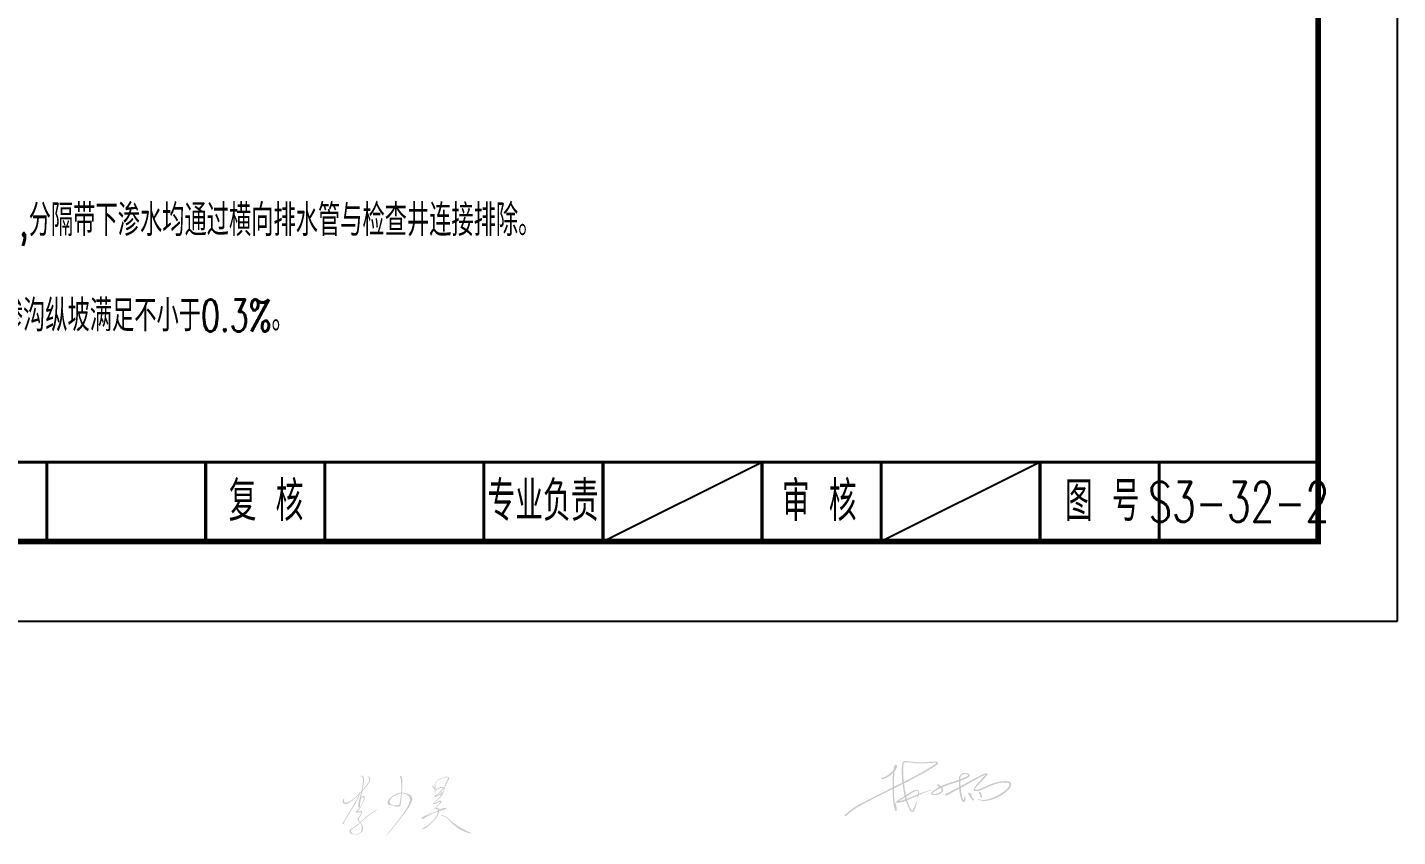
# Model space of a CAD drawing. Extents: x 112 to 532, y -1314 to -990.
# Drawn here: x 359.4 to 531.8, y -1314 to -1212.1 of the extents above; entities that cross this region are included whole.
import ezdxf
from ezdxf.enums import TextEntityAlignment as Align

# ---------------------------------------------------------------- set-up
doc = ezdxf.new("R2010")
doc.units = 0
doc.header["$LTSCALE"] = 5
doc.layers.get('0').update_dxf_attribs({"linetype": 'CONTINUOUS'})
for name, color, linetype in [('图框', 7, 'CONTINUOUS'), ('电子签名', 7, 'CONTINUOUS'), ('表格', 7, 'CONTINUOUS')]:
    doc.layers.add(name, color=color, linetype=linetype)
doc.styles.get("Standard").update_dxf_attribs({"font": 'simplex1.shx', "width": 0.7, "bigfont": 'hztxt.shx'})

# ---------------------------------------------------------------- blocks, each defined once
blk = doc.blocks.new('series')
at = {"width": 0.75}
for tag, height, p in [('页码', 4, (-35, -19)), ('图名', 5, (-220, -282)), ('图号', 5, (-20, -282))]:
    blk.add_attdef(tag, text='', height=height, dxfattribs=at).set_placement(p, align=Align.MIDDLE_CENTER)

msp = doc.modelspace()

# ---------------------------------------------------------------- hatches: boundary and pattern name
at = {"layer": '电子签名'}
h = msp.add_hatch(color=256, dxfattribs=at)
h.paths.add_polyline_path([(469.56153, -1307.66365), (469.54405, -1307.47159), (469.52829, -1307.39207), (469.5091, -1307.3319), (469.25569, -1307.47159), (468.84499, -1307.68985), (468.45176, -1307.87318), (468.41681, -1307.9081), (468.42226, -1308.34691), (468.43092, -1308.72751), (468.44553, -1309.05903), (468.48598, -1309.4836), (468.52466, -1309.72406), (468.57194, -1309.96453), (468.59343, -1309.9817), (468.58474, -1309.78882), (468.60447, -1309.70867), (468.63209, -1309.67845), (468.67812, -1309.7494), (468.7166, -1310.03793), (468.73283, -1310.18385), (468.74845, -1310.31873), (468.76528, -1310.47569), (468.76528, -1310.63241), (468.76528, -1310.71348), (468.7166, -1310.75131), (468.58677, -1310.70267), (468.53268, -1310.57837), (468.49481, -1310.40002), (468.44072, -1310.16763), (468.3704, -1309.84877), (468.31776, -1309.47633), (468.28028, -1309.07108), (468.26675, -1308.71382), (468.2514, -1308.25304), (468.2514, -1308.03145), (468.2514, -1307.9666), (467.76546, -1308.20612), (466.57493, -1308.80086), (466.05577, -1309.06629), (465.51181, -1309.34532), (464.78461, -1309.72648), (464.3426, -1309.97326), (464.02798, -1310.14248), (463.6882, -1310.34135), (463.14479, -1310.7176), (462.79584, -1310.994), (462.55074, -1311.22527), (462.37372, -1311.36811), (462.29202, -1311.38172), (462.23075, -1311.3341), (462.18309, -1311.26608), (462.27841, -1311.17766), (462.48265, -1311.02121), (462.87754, -1310.6743), (463.35412, -1310.3342), (463.80346, -1310.04171), (464.22744, -1309.80595), (464.82541, -1309.50335), (465.84093, -1308.9715), (466.75402, -1308.52115), (467.41442, -1308.19465), (467.93186, -1307.91576), (468.24824, -1307.76567), (468.26233, -1307.15797), (468.26421, -1306.60171), (468.27917, -1306.26035), (468.2918, -1306.02325), (468.29672, -1305.9151), (468.23832, -1305.98826), (468.04769, -1306.17872), (467.83729, -1306.34354), (467.48119, -1306.55391), (467.25514, -1306.64981), (467.09722, -1306.70859), (466.93091, -1306.7277), (466.86106, -1306.71778), (466.83581, -1306.66167), (466.83581, -1306.60725), (466.87524, -1306.55546), (467.03522, -1306.53342), (467.31655, -1306.4287), (467.62546, -1306.23581), (467.84611, -1306.05945), (468.13295, -1305.82798), (468.30948, -1305.66264), (468.34958, -1305.62287), (468.36464, -1305.50282), (468.3867, -1305.34299), (468.45841, -1305.1005), (468.53013, -1304.97374), (468.56874, -1304.91862), (468.65148, -1304.89658), (468.72871, -1304.92965), (468.79491, -1304.98476), (468.81697, -1305.03436), (468.81697, -1305.17765), (468.76861, -1305.31538), (468.65627, -1305.52176), (468.54116, -1305.72878), (468.47321, -1305.82856), (468.44513, -1306.36922), (468.4249, -1307.46211), (468.42, -1307.67453), (469.45449, -1307.18898), (469.44754, -1307.05025), (469.42056, -1306.58082), (469.39212, -1305.89705), (469.39212, -1305.50861), (469.40601, -1305.16178), (469.44767, -1304.81496), (469.50321, -1304.63461), (469.55875, -1304.52363), (469.75315, -1304.45426), (469.97532, -1304.44733), (470.16278, -1304.4612), (470.34329, -1304.48895), (470.56814, -1304.51144), (470.82312, -1304.54975), (471.05146, -1304.57912), (471.28898, -1304.60149), (471.56461, -1304.61098), (471.96792, -1304.59993), (472.40539, -1304.58671), (472.90736, -1304.5415), (473.4407, -1304.50261), (473.64898, -1304.50261), (473.79478, -1304.50261), (473.87809, -1304.5373), (473.92669, -1304.60666), (473.96141, -1304.69683), (473.92669, -1304.8425), (473.80172, -1304.92574), (473.3921, -1305.21013), (472.79501, -1305.57083), (472.28112, -1305.88838), (471.52339, -1306.29407), (470.77356, -1306.70332), (470.12093, -1307.04321), (469.69048, -1307.26518), (469.74607, -1307.77243), (469.78773, -1308.04989), (469.88665, -1308.60686), (469.91199, -1308.73182), (470.01684, -1308.66724), (470.2043, -1308.54932), (470.48895, -1308.3551), (470.7389, -1308.2233), (470.9819, -1308.11926), (471.24482, -1308.06196), (471.39336, -1308.06196), (471.52219, -1308.12708), (471.56509, -1308.27186), (471.55667, -1308.54797), (472.02332, -1308.41752), (472.48155, -1308.24411), (472.8148, -1308.14006), (473.09946, -1308.0707), (473.12723, -1308.0707), (473.11335, -1308.11232), (473.0092, -1308.16087), (472.75926, -1308.23024), (472.36352, -1308.38284), (472.05109, -1308.51464), (471.68312, -1308.67417), (471.54426, -1308.72273), (471.52104, -1308.73352), (471.49269, -1308.91209), (471.42279, -1309.02559), (471.3791, -1308.98193), (471.3791, -1308.85971), (471.38493, -1308.82256), (470.97157, -1308.99722), (470.58391, -1309.16527), (470.15573, -1309.33115), (470.09188, -1309.37173), (470.14855, -1309.58699), (470.22564, -1309.77639), (470.34798, -1310.09942), (470.40041, -1310.24783), (470.54022, -1310.48355), (470.6276, -1310.65816), (470.67647, -1310.71404), (470.7437, -1310.70912), (470.78619, -1310.63434), (470.90352, -1310.37967), (471.06452, -1310.04703), (471.13442, -1309.83751), (471.20433, -1309.55814), (471.22181, -1309.4621), (471.26972, -1309.40676), (471.29376, -1309.48081), (471.29171, -1309.64544), (471.23054, -1309.951), (471.17811, -1310.1518), (471.11944, -1310.32256), (471.05533, -1310.48068), (470.98722, -1310.61879), (470.8529, -1310.82755), (470.74994, -1310.88514), (470.58391, -1310.83276), (470.46157, -1310.69308), (470.3305, -1310.4399), (470.20816, -1310.16926), (470.08583, -1309.88989), (469.96294, -1309.62316), (469.92033, -1309.45659), (469.85041, -1309.47228), (469.68621, -1309.53256), (469.43919, -1309.59306), (469.19357, -1309.65239), (468.92363, -1309.68909), (468.6919, -1309.67687), (468.66739, -1309.63048), (468.74886, -1309.50575), (468.9848, -1309.32242), (469.15083, -1309.20019), (469.37802, -1309.07797), (469.59648, -1308.95574), (469.71008, -1308.8859), (469.73495, -1308.84896), (469.67926, -1308.44133), (469.64017, -1308.1962), (469.60522, -1307.96049)])
h.paths.add_polyline_path([(469.65038, -1307.04858), (469.62723, -1306.77074), (469.60161, -1306.42438), (469.59063, -1306.02692), (469.57434, -1305.49315), (469.58726, -1305.15753), (469.61572, -1304.89315), (469.64415, -1304.75374), (469.65965, -1304.68146), (469.72167, -1304.64015), (469.80694, -1304.61175), (469.94131, -1304.58851), (470.1532, -1304.60659), (470.39611, -1304.62724), (470.608, -1304.65048), (470.96201, -1304.69695), (471.30129, -1304.73291), (471.64239, -1304.7484), (472.24925, -1304.72779), (472.58598, -1304.71016), (472.96931, -1304.68658), (473.36814, -1304.66143), (473.65391, -1304.6579), (473.70818, -1304.67339), (473.73918, -1304.70695), (473.62807, -1304.81022), (473.25061, -1305.06392), (472.79065, -1305.35307), (472.23099, -1305.69697), (471.48465, -1306.11609), (470.6865, -1306.54533), (470.21535, -1306.80364), (469.80707, -1306.99468), (469.68304, -1307.05922)], flags=16)
h.paths.add_polyline_path([(470.62351, -1308.50079), (470.87518, -1308.34162), (471.0899, -1308.25166), (471.23536, -1308.20091), (471.31848, -1308.17092), (471.42931, -1308.21013), (471.45701, -1308.3024), (471.46856, -1308.38545), (471.43854, -1308.6092), (471.40622, -1308.63919), (471.17302, -1308.73146), (470.74819, -1308.916), (470.44803, -1309.03596), (470.10632, -1309.16975), (470.02998, -1309.19263), (470.0065, -1309.09879), (469.97702, -1308.9483), (469.97471, -1308.92062), (469.97471, -1308.90447), (470.23562, -1308.74992), (470.42033, -1308.62997)], flags=16)
h.paths.add_polyline_path([(469.7822, -1309.02807), (469.80103, -1309.04689), (469.82458, -1309.15274), (469.85048, -1309.27271), (469.64093, -1309.34328), (469.31601, -1309.42797), (469.15826, -1309.45855), (469.07349, -1309.46796), (469.11823, -1309.42562), (469.19593, -1309.36445), (469.37487, -1309.2633), (469.61032, -1309.12922)], flags=16)
h.paths.add_polyline_path([(474.71392, -1307.64877), (475.12681, -1307.48595), (475.59541, -1307.32538), (476.01062, -1307.19609), (476.38981, -1307.07142), (476.58854, -1307.00412), (476.59682, -1307.3897), (476.60464, -1307.65099), (476.60459, -1307.70631), (476.58547, -1307.74003), (475.97333, -1308.05399), (475.47922, -1308.30694), (475.26688, -1308.41709), (475.0382, -1308.53133), (474.87078, -1308.58845), (474.85852, -1308.66596), (474.89528, -1308.75164), (474.95653, -1308.79244), (475.13621, -1308.73124), (475.88146, -1308.32391), (476.29823, -1308.10076), (476.57461, -1307.95995), (476.62956, -1307.95544), (476.66617, -1308.32113), (476.71627, -1308.59081), (476.78193, -1308.91583), (476.88402, -1309.22997), (476.96978, -1309.42988), (477.08412, -1309.57268), (477.19029, -1309.60532), (477.25971, -1309.57676), (477.3373, -1309.487), (477.38221, -1309.35645), (477.40263, -1309.24221), (477.40263, -1309.07086), (477.40263, -1308.9403), (477.3863, -1308.88727), (477.36996, -1308.83423), (477.33321, -1308.85055), (477.31279, -1308.87503), (477.28421, -1308.95254), (477.25777, -1309.05835), (477.23031, -1309.20399), (477.2133, -1309.3421), (477.20223, -1309.38543), (477.1862, -1309.38093), (477.14129, -1309.31565), (477.07595, -1309.16062), (477.01823, -1308.99908), (476.94591, -1308.70462), (476.86622, -1308.29312), (476.8309, -1307.88606), (476.87703, -1307.81655), (477.27081, -1307.57843), (478.29683, -1306.99732), (479.39471, -1306.38344), (479.84118, -1306.21238), (479.9415, -1306.18087), (479.70508, -1306.42734), (479.43782, -1306.7303), (479.09875, -1307.09066), (478.82621, -1307.38757), (478.70286, -1307.55189), (478.55674, -1307.76187), (478.48849, -1307.86037), (478.47585, -1307.93361), (478.46321, -1307.99423), (478.46321, -1308.05989), (478.46827, -1308.10788), (478.49607, -1308.15081), (478.52388, -1308.19375), (478.5896, -1308.21648), (478.67207, -1308.23105), (478.76882, -1308.23302), (478.90374, -1308.22316), (479.05859, -1308.20092), (479.15971, -1308.17614), (479.26455, -1308.13819), (479.55884, -1308.01693), (479.91275, -1307.86034), (480.16554, -1307.74417), (480.43602, -1307.61789), (480.79832, -1307.47885), (481.1775, -1307.33994), (481.35445, -1307.29953), (481.74468, -1307.20837), (481.94438, -1307.17807), (482.30066, -1307.14641), (482.58953, -1307.1526), (482.80825, -1307.19383), (482.91027, -1307.2426), (482.95696, -1307.31053), (482.95391, -1307.42307), (482.93057, -1307.54779), (482.86454, -1307.67561), (482.72776, -1307.86626), (482.54323, -1308.05567), (482.26769, -1308.26277), (482.03765, -1308.43199), (481.7264, -1308.64238), (481.40536, -1308.81665), (481.03245, -1309.00006), (480.55932, -1309.17378), (480.24477, -1309.266), (480.03363, -1309.30307), (479.79657, -1309.33007), (479.53122, -1309.32897), (479.30575, -1309.29903), (479.07121, -1309.23842), (478.97011, -1309.2061), (478.92158, -1309.21822), (478.95523, -1309.26119), (479.03818, -1309.31384), (479.24509, -1309.39195), (479.48772, -1309.44851), (479.68087, -1309.45643), (479.96627, -1309.45969), (480.27657, -1309.41375), (480.70894, -1309.30307), (481.02436, -1309.19802), (481.42469, -1309.0243), (481.91065, -1308.76484), (482.23011, -1308.55476), (482.56624, -1308.29591), (482.75922, -1308.12112), (482.98249, -1307.86728), (483.12543, -1307.60002), (483.15608, -1307.34811), (483.13819, -1307.21029), (483.07944, -1307.12607), (482.96704, -1307.04822), (482.73582, -1306.98164), (482.42859, -1306.96913), (481.92569, -1307.00098), (481.3884, -1307.1113), (481.01233, -1307.20422), (480.55538, -1307.38198), (480.26018, -1307.50723), (479.97307, -1307.64459), (479.71831, -1307.75367), (479.43902, -1307.87309), (479.1328, -1308.00334), (478.98272, -1308.04423), (478.84477, -1308.06544), (478.73971, -1308.0688), (478.63458, -1308.05264), (478.62091, -1308.016), (478.64428, -1307.90312), (478.76914, -1307.73679), (478.96341, -1307.50344), (479.30611, -1307.12616), (479.66188, -1306.76306), (479.92472, -1306.48429), (480.14713, -1306.20552), (480.15118, -1306.01968), (480.13096, -1305.98332), (479.92472, -1306.00352), (479.54393, -1306.14099), (479.2083, -1306.29856), (478.69814, -1306.56552), (478.31803, -1306.77156), (477.82902, -1307.04702), (477.37328, -1307.29135), (477.03965, -1307.48253), (476.79525, -1307.61417), (476.7765, -1307.38512), (476.76655, -1307.11487), (476.76549, -1307.02488), (476.76914, -1306.93372), (476.96967, -1306.85799), (477.30223, -1306.72359), (477.59358, -1306.58517), (477.81194, -1306.44781), (477.90762, -1306.36965), (477.9373, -1306.266), (477.90495, -1306.14076), (477.84429, -1306.07208), (477.68659, -1305.99936), (477.53697, -1305.97512), (477.28625, -1305.95088), (477.08002, -1305.96704), (476.92635, -1306.0236), (476.81927, -1306.10774), (476.68382, -1306.30705), (476.62307, -1306.43165), (476.59072, -1306.58517), (476.59072, -1306.73465), (476.59072, -1306.7993), (476.34694, -1306.88448), (476.15688, -1306.94912), (475.99917, -1307.00164), (475.73199, -1307.08832), (475.38451, -1307.20365), (475.08801, -1307.30148), (474.78902, -1307.41368), (474.5704, -1307.50753), (474.38843, -1307.58833), (474.33586, -1307.61661), (474.18721, -1307.4841), (474.06089, -1307.39844), (473.94362, -1307.36612), (473.84656, -1307.3742), (473.82635, -1307.40652), (473.82635, -1307.44288), (473.84259, -1307.47417), (473.9381, -1307.56121), (474.03897, -1307.63526), (474.11237, -1307.7035), (473.80719, -1307.88971), (473.36148, -1308.19468), (473.17591, -1308.36359), (473.09756, -1308.47895), (473.10581, -1308.56547), (473.16354, -1308.65611), (473.28725, -1308.70555), (473.46457, -1308.73851), (473.68123, -1308.72752), (473.943, -1308.68891), (474.21509, -1308.57371), (474.39653, -1308.43363), (474.52024, -1308.32651), (474.60271, -1308.19468), (474.61508, -1308.05048), (474.57797, -1307.8898), (474.53673, -1307.83624), (474.4955, -1307.78268), (474.47488, -1307.75796)])
h.paths.add_polyline_path([(474.3049, -1307.86731), (474.33817, -1307.88776), (474.40076, -1307.95415), (474.42262, -1308.08721), (474.39191, -1308.19204), (474.31001, -1308.30199), (474.0848, -1308.44519), (473.89438, -1308.54196), (473.6881, -1308.57815), (473.52175, -1308.58582), (473.38098, -1308.58326), (473.29909, -1308.55258), (473.28629, -1308.49377), (473.31188, -1308.43496), (473.40914, -1308.35569), (473.53966, -1308.25597), (473.77768, -1308.10766), (473.95683, -1308.0105), (474.21865, -1307.88054)], flags=16)
h.paths.add_polyline_path([(476.75982, -1306.73752), (476.75757, -1306.7028), (476.76586, -1306.52622), (476.82294, -1306.37154), (476.87095, -1306.26981), (476.90855, -1306.21435), (477.00166, -1306.15532), (477.03747, -1306.13206), (477.17885, -1306.09913), (477.30569, -1306.09052), (477.45289, -1306.09807), (477.57286, -1306.11059), (477.66597, -1306.13921), (477.72147, -1306.20183), (477.74475, -1306.25192), (477.7161, -1306.29664), (477.65164, -1306.34494), (477.53249, -1306.41188), (477.3168, -1306.50595), (477.15386, -1306.57751), (476.97122, -1306.6598)], flags=16)
h.paths.add_polyline_path([(478.30042, -1309.03984), (478.17183, -1308.85531), (478.09234, -1308.73151), (478.02922, -1308.61706), (478.07364, -1308.65209), (478.15547, -1308.70348), (478.23263, -1308.75486), (478.25792, -1308.73647), (478.2558, -1308.71472), (478.23486, -1308.68659), (478.15069, -1308.61652), (478.0034, -1308.47637), (477.92157, -1308.43432), (477.83273, -1308.44367), (477.79298, -1308.48571), (477.78831, -1308.55812), (477.83273, -1308.6679), (477.90521, -1308.8174), (478.04081, -1308.99726), (478.17173, -1309.19113), (478.30042, -1309.37153), (478.34952, -1309.38554), (478.43602, -1309.38087), (478.4898, -1309.36218), (478.51785, -1309.33415), (478.51318, -1309.2524), (478.45707, -1309.2267), (478.43369, -1309.23371), (478.38926, -1309.17532)], flags=17)
h.paths.add_polyline_path([(479.4599, -1308.74418), (479.43239, -1308.68692), (479.36612, -1308.52913), (479.29483, -1308.38915), (479.23752, -1308.33417), (479.16874, -1308.33875), (479.12518, -1308.36395), (479.12288, -1308.43725), (479.13893, -1308.50596), (479.19854, -1308.65485), (479.25127, -1308.80603), (479.28795, -1308.9091), (479.33839, -1308.98927), (479.40946, -1309.04424), (479.47595, -1309.06715), (479.54702, -1309.06715), (479.55849, -1309.02134), (479.52868, -1308.95033), (479.48791, -1308.81762)], flags=17)
h = msp.add_hatch(color=256, dxfattribs=at)
h.paths.add_polyline_path([(399.2153, -1312.15607), (399.1632, -1312.1661), (399.19721, -1312.09946), (399.31796, -1311.95407), (399.35132, -1311.89657), (399.46029, -1311.73397), (399.58465, -1311.52502), (400.19376, -1310.54922), (400.56444, -1309.92117), (400.77232, -1309.54883), (400.90756, -1309.30709), (401.06285, -1308.96481), (401.18477, -1308.61149), (401.23283, -1308.47224), (401.33291, -1308.40707), (401.29764, -1308.58682), (401.23127, -1308.88416), (401.16174, -1309.13739), (401.10362, -1309.38235), (401.02087, -1309.74283), (400.98203, -1310.10505), (401.00321, -1310.27015), (401.10991, -1310.34282), (401.21017, -1310.16624), (401.22538, -1309.82833), (401.24346, -1309.61711), (401.26778, -1309.4654), (401.29128, -1309.33156), (401.34373, -1309.20804), (401.43756, -1309.06628), (401.54874, -1308.98601), (401.64762, -1308.97916), (401.70248, -1309.04683), (401.69314, -1309.19162), (401.61194, -1309.46951), (401.43012, -1309.92917), (401.19594, -1310.32015), (400.95305, -1310.57817), (400.7138, -1310.78995), (400.69637, -1310.89425), (400.75924, -1310.95465), (400.84693, -1310.951), (400.96994, -1310.91692), (401.1234, -1310.85364), (401.20232, -1310.84717), (401.2527, -1310.85743), (401.30215, -1310.88651), (401.33933, -1310.92896), (401.34911, -1310.98223), (401.3364, -1311.05053), (401.30655, -1311.11754), (401.25796, -1311.20249), (401.0048, -1311.55304), (400.94748, -1311.65996), (400.92646, -1311.75351), (400.94175, -1311.86615), (400.98775, -1311.95077), (401.06035, -1312.04623), (401.17938, -1312.1526), (401.18397, -1312.1787), (401.03829, -1312.3048), (400.77981, -1312.5247), (400.51661, -1312.70409), (400.31196, -1312.84357), (400.1479, -1312.93596), (400.04113, -1313.00238), (399.96403, -1313.0841), (399.92127, -1313.15354), (399.89412, -1313.22588), (399.89476, -1313.28931), (399.89995, -1313.33225), (399.9081, -1313.38333), (399.92069, -1313.42775), (399.93922, -1313.47291), (399.96218, -1313.50844), (400.00417, -1313.55006), (400.04601, -1313.57837), (400.09204, -1313.60648), (400.14272, -1313.62594), (400.19256, -1313.64412), (400.23345, -1313.65731), (400.28085, -1313.67549), (400.32224, -1313.6883), (400.37237, -1313.70053), (400.41667, -1313.70752), (400.46855, -1313.7116), (400.51926, -1313.71335), (400.5847, -1313.71393), (400.66048, -1313.71334), (400.7176, -1313.71218), (400.75899, -1313.70927), (400.82387, -1313.70227), (400.87837, -1313.68403), (400.92162, -1313.66985), (400.96118, -1313.65208), (400.99466, -1313.63413), (401.04842, -1313.60512), (401.12303, -1313.56209), (401.23196, -1313.507), (401.31189, -1313.45242), (401.38825, -1313.3959), (401.46061, -1313.34235), (401.51617, -1313.28747), (401.55681, -1313.22594), (401.59259, -1313.16014), (401.60542, -1313.09238), (401.6114, -1313.01183), (401.60969, -1312.91945), (401.59593, -1312.8253), (401.57479, -1312.73681), (401.54163, -1312.62421), (401.50727, -1312.53969), (401.47951, -1312.46573), (401.44118, -1312.38649), (401.3894, -1312.29181), (401.35239, -1312.22842), (401.32728, -1312.17823), (401.31407, -1312.16107), (401.40394, -1312.07787), (401.52553, -1311.98146), (401.67884, -1311.86657), (401.83789, -1311.72889), (401.95288, -1311.62852), (402.0824, -1311.50835), (402.32995, -1311.31639), (402.63499, -1311.09073), (403.05116, -1310.80987), (403.23442, -1310.68137), (403.38725, -1310.57357), (403.63897, -1310.40589), (403.21882, -1310.61525), (403.14074, -1310.66332), (402.98386, -1310.74984), (402.78083, -1310.87353), (402.52576, -1311.03922), (402.29898, -1311.20895), (402.04635, -1311.401), (401.78509, -1311.63379), (401.56123, -1311.82404), (401.35553, -1312.01699), (401.26243, -1312.11168), (401.18263, -1312.02032), (401.14606, -1311.95719), (401.10117, -1311.86084), (401.08829, -1311.77717), (401.10719, -1311.68288), (401.13775, -1311.59505), (401.21769, -1311.46347), (401.30082, -1311.32393), (401.36067, -1311.22093), (401.42399, -1311.09912), (401.46223, -1311.00775), (401.49121, -1310.94375), (401.49454, -1310.87966), (401.48419, -1310.82227), (401.45735, -1310.77421), (401.41404, -1310.75665), (401.37247, -1310.75107), (401.28093, -1310.74506), (401.23167, -1310.73686), (401.18652, -1310.73522), (401.15533, -1310.7385), (401.11346, -1310.74342), (401.06174, -1310.7549), (400.99771, -1310.77541), (400.94353, -1310.7992), (400.90959, -1310.80081), (400.89646, -1310.7926), (400.90303, -1310.77128), (400.97116, -1310.70647), (401.08876, -1310.57982), (401.18636, -1310.45423), (401.23462, -1310.38084), (401.30659, -1310.25305), (401.36827, -1310.13449), (401.66286, -1309.53571), (401.73692, -1309.38016), (401.79082, -1309.23153), (401.81522, -1309.10835), (401.81522, -1309.03603), (401.81427, -1308.98522), (401.80688, -1308.922), (401.77456, -1308.875), (401.7444, -1308.85066), (401.71014, -1308.83558), (401.67247, -1308.83327), (401.62258, -1308.83674), (401.58198, -1308.84486), (401.54383, -1308.85843), (401.49668, -1308.88596), (401.45091, -1308.92584), (401.41908, -1308.96095), (401.38258, -1309.01074), (401.35321, -1309.05716), (401.32675, -1309.10917), (401.36135, -1308.8921), (401.39157, -1308.73576), (401.44323, -1308.52153), (401.50227, -1308.34822), (401.58188, -1308.17696), (401.72076, -1308.00412), (401.87824, -1307.81506), (402.22093, -1307.37864), (402.35842, -1307.18422), (402.44683, -1307.02771), (402.48605, -1306.90015), (402.50428, -1306.77758), (402.50428, -1306.68497), (402.48743, -1306.58254), (402.43547, -1306.48572), (402.3456, -1306.42538), (402.23151, -1306.38225), (402.14331, -1306.35892), (402.11477, -1306.35892), (402.18222, -1306.40558), (402.28599, -1306.50409), (402.33268, -1306.56371), (402.35603, -1306.62333), (402.369, -1306.67776), (402.37938, -1306.74516), (402.37419, -1306.80478), (402.37419, -1306.87736), (402.35603, -1306.96291), (402.33268, -1307.02771), (402.29742, -1307.09141), (402.25282, -1307.17028), (402.19784, -1307.24855), (402.14071, -1307.32841), (402.01598, -1307.48983), (401.93815, -1307.59871), (401.54903, -1308.07308), (401.56459, -1307.87348), (401.66836, -1307.42503), (401.69782, -1307.1884), (401.7172, -1307.00429), (401.72703, -1306.82538), (401.7272, -1306.68352), (401.70824, -1306.56447), (401.67169, -1306.47925), (401.62623, -1306.40921), (401.57237, -1306.35539), (401.49848, -1306.30349), (401.43381, -1306.2807), (401.38954, -1306.27058), (401.34528, -1306.26791), (401.29581, -1306.27286), (401.27232, -1306.29393), (401.30036, -1306.31776), (401.33742, -1306.33961), (401.39855, -1306.36421), (401.44663, -1306.39555), (401.47885, -1306.43094), (401.49807, -1306.46422), (401.51216, -1306.49238), (401.53265, -1306.52694), (401.55059, -1306.56278), (401.5698, -1306.59734), (401.58496, -1306.63865), (401.59346, -1306.68247), (401.60055, -1306.73046), (401.60311, -1306.80854), (401.57357, -1307.20682), (401.54297, -1307.45685), (401.47749, -1307.80063), (401.4632, -1307.89037), (401.4521, -1307.97563), (401.43807, -1308.05316), (401.41472, -1308.11781), (401.38408, -1308.18684), (401.33841, -1308.25729), (401.29179, -1308.32452), (401.24159, -1308.37898), (401.19139, -1308.38471), (401.06933, -1308.56998), (400.98328, -1308.65167), (400.84425, -1308.79864), (400.66907, -1308.96339), (400.4707, -1309.13072), (400.24808, -1309.31421), (400.06303, -1309.44055), (399.96514, -1309.49461), (399.91029, -1309.52063), (399.84591, -1309.56053), (399.78772, -1309.58633), (399.7196, -1309.61427), (399.67684, -1309.63308), (399.62276, -1309.65404), (399.5513, -1309.68043), (399.48849, -1309.68714), (399.43506, -1309.68459), (399.37781, -1309.67697), (399.32011, -1309.64762), (399.28364, -1309.62737), (399.24704, -1309.58983), (399.22533, -1309.55701), (399.21519, -1309.51722), (399.2103, -1309.47738), (399.20775, -1309.43087), (399.20771, -1309.38713), (399.20877, -1309.35181), (399.21116, -1309.31596), (399.21371, -1309.28672), (399.22028, -1309.25244), (399.23152, -1309.22317), (399.25951, -1309.19393), (399.28368, -1309.17486), (399.28113, -1309.15707), (399.26332, -1309.14436), (399.24042, -1309.14308), (399.17166, -1309.20099), (399.08699, -1309.31333), (399.04085, -1309.50086), (399.0444, -1309.63514), (399.12088, -1309.74815), (399.25245, -1309.81303), (399.41136, -1309.84718), (399.54805, -1309.84035), (399.72252, -1309.78044), (399.96737, -1309.63977), (400.24257, -1309.4568), (400.5927, -1309.15638), (401.07454, -1308.67332), (401.01299, -1308.83132), (400.85377, -1309.15511), (400.62555, -1309.5829), (400.32025, -1310.10889), (400.07532, -1310.52692), (399.78037, -1311.00391), (399.3822, -1311.66813), (399.12174, -1312.09885), (399.01213, -1312.29518), (399.00421, -1312.34983), (399.04878, -1312.37887), (399.14909, -1312.31873), (399.26429, -1312.18288), (399.37042, -1312.07682), (399.27673, -1312.10823), (399.23746, -1312.13626)])
h.paths.add_polyline_path([(410.94684, -1309.30052), (411.13015, -1309.09268), (411.2864, -1308.91111), (411.39273, -1308.76462), (411.39146, -1308.71645), (411.34356, -1308.70765), (411.26059, -1308.73691), (411.14522, -1308.78012), (411.03145, -1308.82849), (410.93293, -1308.8802), (410.75457, -1308.95598), (410.64014, -1308.96235), (410.58885, -1308.91504), (410.59041, -1308.83837), (410.66463, -1308.7642), (410.73618, -1308.72467), (410.82204, -1308.68177), (410.90517, -1308.63977), (411.03202, -1308.54322), (411.14619, -1308.43814), (411.3904, -1308.1913), (411.50705, -1308.06363), (411.55982, -1307.99504), (411.60916, -1307.931), (411.62334, -1307.88727), (411.61529, -1307.8484), (411.59263, -1307.82482), (411.55209, -1307.80942), (411.46828, -1307.80836), (411.40984, -1307.81386), (411.34596, -1307.8319), (411.26958, -1307.86104), (411.1821, -1307.90128), (411.10711, -1307.93181), (411.00295, -1307.98177), (410.91269, -1308.03311), (410.8752, -1308.05808), (410.85301, -1308.06912), (410.83362, -1308.07842), (410.812, -1308.08691), (410.79837, -1308.0929), (410.77799, -1308.09416), (410.74785, -1308.07827), (410.72522, -1308.11636), (410.7111, -1308.17992), (410.7111, -1308.25188), (410.70456, -1308.41652), (410.69933, -1308.48794), (410.67493, -1308.49839), (410.64878, -1308.48794), (410.64045, -1308.45941), (410.62537, -1308.2036), (410.62139, -1308.12207), (410.60594, -1308.046), (410.5918, -1308.01194), (410.5765, -1307.97967), (410.54692, -1307.93975), (410.44206, -1307.82731), (410.30801, -1307.67838), (410.30777, -1307.60883), (410.33896, -1307.57793), (410.35801, -1307.56128), (410.38737, -1307.54859), (410.42626, -1307.54859), (410.4461, -1307.56207), (410.46117, -1307.59775), (410.48657, -1307.64375), (410.51276, -1307.68895), (410.5453, -1307.7278), (410.57863, -1307.78252), (410.60323, -1307.83882), (410.61354, -1307.87213), (410.61972, -1307.77418), (410.61992, -1307.60841), (410.61992, -1307.50279), (410.63594, -1307.3311), (410.65036, -1307.27028), (410.67278, -1307.20307), (410.7161, -1307.11307), (410.73853, -1307.08427), (410.76415, -1307.05386), (410.79939, -1307.00905), (410.83462, -1306.97384), (410.87947, -1306.93063), (410.9195, -1306.89062), (410.94033, -1306.86982), (410.98517, -1306.83301), (411.02361, -1306.7994), (411.10721, -1306.7381), (411.16647, -1306.7077), (411.56548, -1306.55354), (411.7496, -1306.48455), (411.90495, -1306.44431), (411.99702, -1306.42706), (412.13511, -1306.41556), (412.26308, -1306.43303), (412.3473, -1306.47274), (412.41407, -1306.521), (412.45385, -1306.56216), (412.45527, -1306.60901), (412.4368, -1306.66437), (412.38584, -1306.76127), (412.3519, -1306.83408), (412.3003, -1306.94268), (412.25721, -1307.02721), (412.2221, -1307.10376), (412.19018, -1307.17074), (412.1095, -1307.33915), (412.03198, -1307.50222), (411.9667, -1307.64898), (411.92182, -1307.78759), (411.86878, -1307.95474), (411.81575, -1308.10558), (411.76515, -1308.25924), (411.72501, -1308.35378), (411.71068, -1308.4254), (411.69634, -1308.51707), (411.69001, -1308.58055), (411.61074, -1308.58904), (411.55128, -1308.58763), (411.5795, -1308.62361), (411.58722, -1308.66076), (411.57108, -1308.71893), (411.54233, -1308.76939), (411.48797, -1308.84094), (411.39708, -1308.94919), (411.34039, -1309.02161), (411.3009, -1309.07207), (411.25477, -1309.12038), (411.21302, -1309.15531), (411.16219, -1309.20046), (411.11107, -1309.24878), (411.05028, -1309.30538), (411.01436, -1309.33852), (410.95854, -1309.39131), (410.85877, -1309.48055), (410.76615, -1309.57163), (410.62198, -1309.7072), (410.59084, -1309.74585), (410.61573, -1309.75944), (410.67317, -1309.74304), (410.74429, -1309.71297), (410.82634, -1309.67471), (410.90567, -1309.62278), (410.98787, -1309.57262), (411.07207, -1309.52611), (411.16242, -1309.48507), (411.25072, -1309.45634), (411.32553, -1309.44329), (411.39535, -1309.45149), (411.45479, -1309.51683), (411.46921, -1309.60103), (411.42823, -1309.6743), (411.29388, -1309.83377), (411.17646, -1309.94529), (411.06978, -1310.02182), (411.00944, -1310.16456), (410.7722, -1310.35951), (410.84616, -1310.347), (410.92165, -1310.34319), (411.00399, -1310.34319), (411.07414, -1310.35766), (411.13894, -1310.43094), (411.16334, -1310.50484), (411.1658, -1310.57834), (411.23964, -1310.53223), (411.38903, -1310.47704), (411.61915, -1310.4034), (411.77618, -1310.3653), (411.91016, -1310.34019), (412.02738, -1310.33671), (412.07957, -1310.3814), (412.03174, -1310.41893), (412.04589, -1310.50944), (411.70902, -1310.58091), (411.15691, -1310.76166), (411.12735, -1310.99929), (411.0883, -1311.1349), (411.04926, -1311.22794), (410.99999, -1311.32933), (410.90052, -1311.47995), (410.7434, -1311.68755), (410.61855, -1311.82129), (410.45167, -1312.00888), (410.32998, -1312.1409), (410.19257, -1312.26958), (410.05121, -1312.4014), (409.9133, -1312.53513), (409.77367, -1312.66543), (409.67292, -1312.74737), (409.58623, -1312.82287), (409.45713, -1312.90266), (409.26024, -1312.97835), (408.99702, -1313.03786), (409.22649, -1312.83487), (409.40563, -1312.72918), (409.48822, -1312.6872), (409.57811, -1312.63519), (409.68486, -1312.56001), (409.79725, -1312.46627), (409.91526, -1312.37323), (410.07144, -1312.23389), (410.20531, -1312.11127), (410.32245, -1312.00537), (410.434, -1311.88832), (410.57136, -1311.71788), (410.79468, -1311.41704), (410.92027, -1311.21485), (410.96043, -1311.11239), (410.98876, -1310.98751), (410.99703, -1310.82441), (410.93501, -1310.84862), (410.84431, -1310.88639), (410.7222, -1310.92079), (410.6099, -1310.95683), (410.46319, -1311.01539), (410.32007, -1311.07539), (410.15915, -1311.15515), (410.01181, -1311.23356), (409.82248, -1311.33661), (409.68535, -1311.40327), (409.52783, -1311.49216), (409.29989, -1311.64215), (409.13125, -1311.73474), (409.00332, -1311.69567), (408.98316, -1311.6134), (409.0419, -1311.52753), (409.26287, -1311.39683), (409.49422, -1311.26513), (409.58854, -1311.22365), (410.39347, -1310.6257), (410.92033, -1310.16275), (410.96112, -1310.10453), (410.98248, -1310.04825), (411.0043, -1309.97064), (411.05634, -1309.91727), (411.09751, -1309.87393), (411.13953, -1309.82587), (411.2267, -1309.71224), (411.25154, -1309.68571), (411.26867, -1309.65832), (411.29694, -1309.62066), (411.29523, -1309.60182), (411.28495, -1309.58727), (411.26524, -1309.58214), (411.23441, -1309.58214), (411.19158, -1309.58984), (411.16536, -1309.60069), (411.12026, -1309.62383), (411.04548, -1309.66377), (410.99227, -1309.69692), (410.92035, -1309.73102), (410.85208, -1309.76513), (410.77529, -1309.80654), (410.68176, -1309.84667), (410.62458, -1309.86571), (410.5857, -1309.87181), (410.53385, -1309.87257), (410.48811, -1309.87105), (410.43855, -1309.86343), (410.41034, -1309.8459), (410.39718, -1309.8072), (410.4173, -1309.76817), (410.48102, -1309.72646)])
h.paths.add_polyline_path([(411.35421, -1308.36622), (411.27449, -1308.43026), (411.15882, -1308.53179), (411.11193, -1308.5724), (411.04628, -1308.61613), (410.99313, -1308.65518), (410.93217, -1308.69891), (410.86339, -1308.74421), (410.81071, -1308.78043), (410.81201, -1308.80437), (410.83449, -1308.81562), (410.9341, -1308.75061), (410.99226, -1308.71598), (411.05642, -1308.68293), (411.14006, -1308.63331), (411.2401, -1308.59895), (411.31451, -1308.5737), (411.36931, -1308.56059), (411.42334, -1308.5575), (411.47429, -1308.55905), (411.50053, -1308.56136), (411.50207, -1308.54825), (411.47892, -1308.52665), (411.43801, -1308.50814), (411.42489, -1308.48192), (411.40791, -1308.45107), (411.38089, -1308.39862)], flags=16)
h.paths.add_polyline_path([(410.73411, -1307.98433), (410.7093, -1307.36102), (410.71385, -1307.28499), (410.75805, -1307.17299), (410.81991, -1307.08871), (410.87755, -1307.01566), (410.96483, -1306.91696), (411.02294, -1306.8665), (411.09558, -1306.81581), (411.15884, -1306.78772), (411.26007, -1306.74979), (411.52463, -1306.64413), (411.6863, -1306.58091), (411.8311, -1306.52753), (411.93092, -1306.49803), (412.01832, -1306.48377), (412.10689, -1306.48237), (412.16172, -1306.48658), (412.22217, -1306.49642), (412.25732, -1306.50485), (412.2801, -1306.52436), (412.29375, -1306.55521), (412.29787, -1306.5802), (412.29636, -1306.61613), (412.27285, -1306.69144), (412.2526, -1306.73112), (412.19948, -1306.82251), (412.14557, -1306.91943), (412.09528, -1307.03635), (412.02883, -1307.18212), (411.94121, -1307.38665), (411.87476, -1307.56804), (411.85076, -1307.68271), (411.80531, -1307.87449), (411.70431, -1308.18062), (411.60077, -1308.42035), (411.5322, -1308.44238), (411.41389, -1308.32193), (411.55279, -1308.16044), (411.69421, -1308.00903), (411.76239, -1307.92324), (411.79231, -1307.85175), (411.79231, -1307.81063), (411.78732, -1307.78696), (411.77111, -1307.76827), (411.74118, -1307.73961), (411.69857, -1307.71063), (411.64495, -1307.69443), (411.59008, -1307.6882), (411.54145, -1307.69069), (411.46039, -1307.69443), (411.42049, -1307.69941), (411.35939, -1307.71312), (411.28956, -1307.7343), (411.21488, -1307.77042), (411.12462, -1307.80982), (411.03086, -1307.85184), (410.97463, -1307.88523), (410.93783, -1307.90625), (410.88788, -1307.92989), (410.83969, -1307.95353), (410.79237, -1307.97454), (410.75644, -1307.9868), (410.74127, -1307.98955)], flags=16)
h.paths.add_polyline_path([(411.38666, -1311.33076), (411.71336, -1311.39214), (411.97789, -1311.50594), (412.25376, -1311.71834), (412.6212, -1312.09727), (413.03432, -1312.48053), (413.61069, -1312.93417), (414.144, -1313.22456), (414.53988, -1313.38959), (414.98112, -1313.53239), (415.358, -1313.55101), (415.02483, -1313.4196), (414.66816, -1313.2582), (414.3329, -1313.07943), (414.03763, -1312.91786), (413.65801, -1312.68839), (413.12318, -1312.33395), (412.99429, -1312.24731), (412.78339, -1312.04828), (412.41745, -1311.7385), (412.30263, -1311.62844), (412.13859, -1311.51136), (411.91552, -1311.38523), (411.75921, -1311.319), (411.64155, -1311.2953), (411.53922, -1311.28002), (411.45627, -1311.27513), (411.37973, -1311.27537), (411.36109, -1311.30541)])
h.paths.add_polyline_path([(410.69906, -1310.41853), (409.43316, -1311.39636), (409.75879, -1311.22474), (410.11995, -1311.03682), (410.34221, -1310.94714), (410.47898, -1310.89589), (410.63072, -1310.84677), (410.77604, -1310.79979), (410.86366, -1310.76989), (410.92777, -1310.74213), (410.96465, -1310.71891), (410.98892, -1310.68411), (411.00475, -1310.63877), (411.00581, -1310.59319), (411.00159, -1310.55417), (410.98893, -1310.51832), (410.97521, -1310.4888), (410.94039, -1310.47087), (410.89501, -1310.46771), (410.84436, -1310.46244), (410.80215, -1310.46244), (410.7631, -1310.46349), (410.71983, -1310.46244), (410.69451, -1310.45927)], flags=16)
h.paths.add_polyline_path([(406.38244, -1308.5216), (406.34681, -1308.81321), (406.30449, -1309.20621), (406.2626, -1309.48532), (406.20298, -1309.73964), (406.17645, -1309.8684), (406.13234, -1309.94827), (406.05478, -1310.00118), (405.96196, -1310.02555), (405.79664, -1310.03818), (405.65346, -1310.0311), (405.48187, -1310.0057), (405.30804, -1309.95882), (405.21515, -1309.92065), (405.13425, -1309.87318), (405.05557, -1309.82264), (404.99515, -1309.74542), (404.96424, -1309.68926), (404.95019, -1309.64153), (404.94316, -1309.57413), (404.96986, -1309.44216), (405.01197, -1309.36172), (405.07699, -1309.25058), (405.14903, -1309.15702), (405.22488, -1309.06382), (405.35541, -1308.9621), (405.50371, -1308.8609), (405.67371, -1308.77416), (405.82924, -1308.69284), (405.9703, -1308.62236), (406.08424, -1308.58261), (406.19637, -1308.5555), (406.31392, -1308.53743)], flags=16)
h.paths.add_polyline_path([(406.24804, -1306.36161), (406.24826, -1306.43941), (406.21823, -1306.45326), (406.21823, -1306.49596), (406.28441, -1306.52615), (406.31306, -1306.56032), (406.33649, -1306.62285), (406.35383, -1306.7021), (406.38624, -1306.8569), (406.39587, -1306.95627), (406.39763, -1307.12806), (406.40358, -1307.40622), (406.41244, -1307.72483), (406.40952, -1307.97303), (406.39476, -1308.34769), (406.39094, -1308.43027), (406.34391, -1308.42998), (406.27322, -1308.43101), (406.21176, -1308.44431), (406.14824, -1308.45557), (406.06833, -1308.47195), (405.98536, -1308.49345), (405.91446, -1308.52137), (405.84787, -1308.54799), (405.78129, -1308.5787), (405.7106, -1308.61248), (405.64366, -1308.65161), (405.57298, -1308.6946), (405.52483, -1308.72122), (405.46336, -1308.75602), (405.39063, -1308.80004), (405.34965, -1308.83177), (405.30713, -1308.86028), (405.25711, -1308.89565), (405.18528, -1308.94627), (405.11407, -1308.99809), (405.05051, -1309.04971), (404.98782, -1309.1153), (404.93827, -1309.16832), (404.89888, -1309.22214), (404.85036, -1309.28491), (404.80838, -1309.34875), (404.76906, -1309.41634), (404.73407, -1309.47509), (404.70623, -1309.55487), (404.68309, -1309.64677), (404.68047, -1309.70319), (404.69484, -1309.77628), (404.71991, -1309.83365), (404.76114, -1309.89399), (404.82299, -1309.93519), (404.90787, -1309.95524), (404.99393, -1309.97287), (405.07294, -1309.99266), (405.17163, -1310.01481), (405.24827, -1310.03099), (405.34671, -1310.04766), (405.45793, -1310.07935), (405.55325, -1310.10915), (405.61911, -1310.12986), (405.67766, -1310.1512), (405.73066, -1310.16798), (405.77816, -1310.17944), (405.84859, -1310.18762), (405.92066, -1310.19744), (405.98126, -1310.20399), (406.04023, -1310.20399), (406.09136, -1310.19664), (406.15103, -1310.17805), (406.21776, -1310.14343), (406.26032, -1310.11538), (406.29199, -1310.08622), (406.31048, -1310.05669), (406.33066, -1310.00168), (406.34286, -1309.93646), (406.35296, -1309.86152), (406.36518, -1309.73901), (406.37808, -1309.63675), (406.39734, -1309.51197), (406.41905, -1309.35394), (406.43047, -1309.20787), (406.45012, -1308.99998), (406.46409, -1308.80126), (406.47742, -1308.67271), (406.48435, -1308.51382), (406.61935, -1308.51648), (406.71938, -1308.53412), (406.82236, -1308.56646), (406.89885, -1308.59292), (406.95769, -1308.61938), (407.04301, -1308.65465), (407.14893, -1308.71639), (407.22543, -1308.75167), (407.30486, -1308.79871), (407.36076, -1308.85162), (407.41879, -1308.94229), (407.45349, -1309.02341), (407.47994, -1309.08419), (407.50374, -1309.16743), (407.51564, -1309.23878), (407.51344, -1309.35277), (407.49059, -1309.48426), (407.45529, -1309.62538), (407.39637, -1309.78525), (407.35224, -1309.91167), (407.2728, -1310.07924), (407.18159, -1310.23211), (406.98725, -1310.55649), (406.7753, -1310.87148), (406.43681, -1311.33675), (405.97462, -1311.9755), (405.53545, -1312.55292), (405.21182, -1312.94816), (404.87478, -1313.34884), (404.38411, -1313.95306), (404.57419, -1313.78465), (404.70929, -1313.64512), (404.9081, -1313.43152), (405.26684, -1313.01049), (405.54271, -1312.67725), (405.90539, -1312.22609), (406.4576, -1311.49236), (407.01589, -1310.78846), (407.26662, -1310.40723), (407.39616, -1310.20706), (407.48802, -1310.02775), (407.56876, -1309.89209), (407.64043, -1309.74849), (407.71125, -1309.59029), (407.75717, -1309.43991), (407.78267, -1309.30991), (407.79543, -1309.19776), (407.78104, -1309.05816), (407.75926, -1308.95297), (407.65809, -1308.81021), (407.56311, -1308.73384), (407.4626, -1308.6738), (407.35243, -1308.61317), (407.22817, -1308.57224), (407.1051, -1308.53855), (407.01529, -1308.5105), (406.92369, -1308.48315), (406.81807, -1308.45548), (406.73387, -1308.43809), (406.6468, -1308.42898), (406.55058, -1308.42118), (406.49822, -1308.42118), (406.50211, -1308.3762), (406.51375, -1308.24568), (406.53084, -1307.92957), (406.54174, -1307.67424), (406.55403, -1307.25986), (406.55723, -1306.95375), (406.53746, -1306.75194), (406.49932, -1306.55688), (406.44419, -1306.43318), (406.40625, -1306.37963), (406.36444, -1306.34769), (406.32523, -1306.33684), (406.30161, -1306.33328), (406.27889, -1306.33551)])
h.paths.add_polyline_path([(401.24571, -1312.23218), (400.98758, -1312.47745), (400.60093, -1312.7769), (400.4765, -1312.85463), (400.27269, -1312.97852), (400.18932, -1313.03664), (400.11829, -1313.11747), (400.08698, -1313.17592), (400.08336, -1313.2596), (400.09943, -1313.32931), (400.12193, -1313.38935), (400.15152, -1313.44545), (400.19847, -1313.50299), (400.23518, -1313.54554), (400.28145, -1313.5846), (400.33471, -1313.61343), (400.39805, -1313.64191), (400.4887, -1313.65942), (400.56592, -1313.66249), (400.64351, -1313.66249), (400.72269, -1313.65616), (400.80662, -1313.64508), (400.91431, -1313.60552), (401.00141, -1313.5628), (401.11067, -1313.50583), (401.21519, -1313.44095), (401.27816, -1313.38827), (401.33366, -1313.31415), (401.39318, -1313.22319), (401.41609, -1313.16921), (401.4341, -1313.08743), (401.44228, -1312.99584), (401.44399, -1312.91208), (401.43744, -1312.83848), (401.42925, -1312.76505), (401.41125, -1312.65856), (401.39123, -1312.52068), (401.36379, -1312.43651), (401.31973, -1312.33555)], flags=16)

# ---------------------------------------------------------------- linework, layer by layer
msp.add_lwpolyline([(531.79965, -1286.82642), (531.79965, -989.82642), (111.79965, -989.82642), (111.79965, -1286.82642)], close=True)
at = {"layer": '图框'}
for p, q in [((431.79965, -1276.82642), (451.79965, -1266.82642)), ((486.79965, -1266.82642), (466.79965, -1276.82642))]:
    msp.add_line(p, q, dxfattribs=at)
for points, const_width in [([(521.79965, -999.82642), (141.79965, -999.82642), (141.79965, -1276.82642), (521.79965, -1276.82642), (521.79965, -999.82642)], 0.7), ([(141.79965, -1266.82642), (521.79965, -1266.82642)], 0.4), ([(361.79965, -1276.82642), (361.79965, -1266.82642)], 0.4), ([(381.79965, -1276.82642), (381.79965, -1266.82642)], 0.4), ([(396.79965, -1276.82642), (396.79965, -1266.82642)], 0.4), ([(416.79965, -1276.82642), (416.79965, -1266.82642)], 0.4), ([(416.79965, -1276.82642), (416.79965, -1266.82642)], 0.4), ([(431.79965, -1276.82642), (431.79965, -1266.82642)], 0.4), ([(451.79965, -1276.82642), (451.79965, -1266.82642)], 0.4), ([(466.79965, -1276.82642), (466.79965, -1266.82642)], 0.4), ([(486.79965, -1276.82642), (486.79965, -1266.82642)], 0.4), ([(501.79965, -1276.82642), (501.79965, -1266.82642)], 0.4)]:
    msp.add_lwpolyline(points, dxfattribs=dict(at, const_width=const_width))

# ---------------------------------------------------------------- block references
ref = msp.add_blockref('series', (531.79965, -989.82642), dxfattribs=at)
ref.add_attrib('图号', 'S3-32-2', dxfattribs={"layer": '0', "height": 5, "width": 0.7}).set_placement((511.79965, -1271.82642), align=Align.MIDDLE_CENTER)

# ---------------------------------------------------------------- texts
at = {"layer": '图框', "width": 0.7}
for s, p in [('复 核', (389.39523, -1271.73183)), ('专业负责', (424.24598, -1271.73183)), ('审 核', (459.01978, -1271.73183)), ('图 号', (494.63895, -1271.73183))]:
    msp.add_text(s, height=5, dxfattribs=at).set_placement(p, align=Align.MIDDLE_CENTER)
at = {"layer": '表格', "color": 7, "width": 0.7}
for s, p in [('3、分隔带内设置碎石渗沟,内设纵向软式透水管,通过三通管接横向塑料管,分隔带下渗水均通过横向排水管与检查井连接排除。', (266.72594, -1238.37689)), ('5、渗沟沟底纵坡一般与路线纵坡相同,当路线纵坡小于0.3%时,应调整渗沟纵坡满足不小于0.3%。', (266.72594, -1250.37689))]:
    msp.add_text(s, height=4, dxfattribs=at).set_placement(p)

doc.saveas('drawing.dxf')
